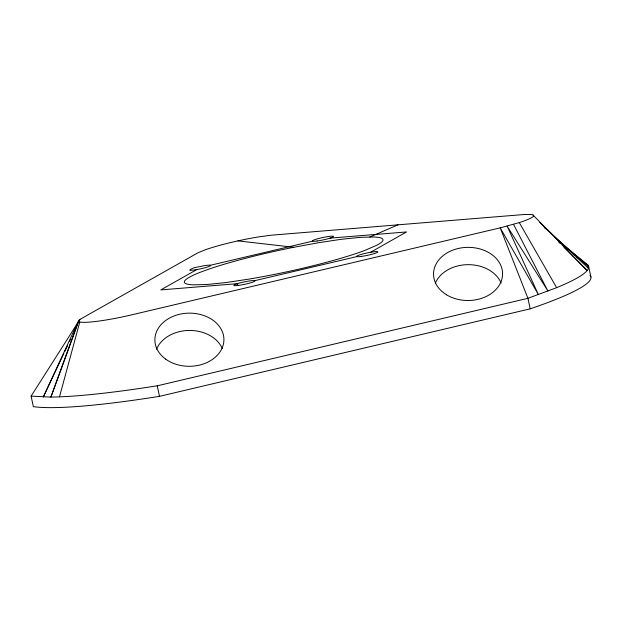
<?xml version="1.0" encoding="UTF-8"?>
<svg xmlns="http://www.w3.org/2000/svg" width="622" height="622" viewBox="0 0 622 622"><rect width="100%" height="100%" fill="white"/><g stroke="black" fill="none" stroke-linecap="round" stroke-linejoin="round"><path stroke-width="0.93" d="M78.66 321.38L78.699 320.517L79.927 319.42L197.866 252.835L205.532 249.702A46.152 5.178 -12.3 0 1 259.46 236.764L271.472 235.178L524.501 214.481L531.289 214.551A46.012 5.131 -12.1 0 1 519.269 222.583L500.205 227.854L129.516 315.362A45.608 5.085 -12.1 0 1 79.803 321.978L78.66 321.38L50.895 397.1L31.1 396.128L33.355 406.648A239.789 26.73 -12.1 0 0 159.496 396.346L530.185 308.839A240.209 26.777 -12.1 0 0 589.959 275.282M159.496 396.346L157.242 385.827L527.93 298.311L556.628 287.667A240.209 26.777 -12.1 0 0 588.466 268.37L588.645 266.441L587.704 264.754L566.634 247.999M79.803 321.978L59.479 396.883L50.895 397.1L78.699 320.517L43.276 397.046L63.872 353.436M64.696 351.694L67.573 345.583M69.633 341.221L70.457 339.48M31.1 396.128L79.927 319.42M370.549 252.283L406.524 231.944L330.018 238.14M196.793 269.567L194.297 269.956A10.831 1.205 -12.1 0 1 189.718 270.15C192.462 267.227 199.157 267.032 203.386 265.827A10.831 1.205 -12.1 0 1 210.158 265.952A10.831 1.205 -12.1 0 1 196.793 269.567L160.818 289.899L237.324 283.694L237.728 285.576M397.987 224.83L369.693 237.075L360.122 237.355L341.105 239.322L318.169 242.767L292.884 247.447A101.557 11.32 -12.1 0 0 193.411 284.853L207.219 284.487L226.237 282.52L249.173 279.076A101.557 11.32 -12.1 0 0 364.717 250.464L376.815 245.231A101.557 11.32 -12.1 0 0 373.931 236.99L369.693 237.075M210.461 265.252L312.578 241.173M254.771 280.67L356.88 256.591M237.946 240.877L293.786 247.292M562.871 245.006L565.126 246.802M572.792 253.605L574.308 254.826M576.571 256.661L588.645 266.441L590.9 276.969M554.863 237.231L588.645 266.441M539.764 222.528L588.466 268.37M544.242 227.52L545.603 228.888M558.548 241.857L559.909 243.225M563.998 247.315L587.168 270.531L533.031 215.018M519.269 222.583L556.628 287.667M513.515 224.332L547.974 291.104L507.109 226.105L538.388 294.649L500.205 227.854L527.93 298.311L530.185 308.839M587.704 264.754L588.264 267.39M157.374 385.764A239.797 26.692 -12.1 0 1 59.611 396.844M156.526 349.292A34.529 26.583 -0.5 0 1 189.127 330.445A34.529 26.583 -0.5 0 1 222.279 348.499M435.346 283.134A34.529 26.583 -0.5 0 1 468.28 264.653A34.529 26.583 -0.5 0 1 501.091 283.057M165.67 359.119A34.529 26.583 -0.5 0 0 222.979 345.785A34.529 26.583 -0.5 0 0 179.525 314.289A34.529 26.583 -0.5 0 0 165.67 359.119M446.518 294.789A34.529 26.583 -0.5 0 0 502.195 277.801A34.529 26.583 -0.5 0 0 455.452 249.235A34.529 26.583 -0.5 0 0 446.518 294.789M361.46 256.396A10.831 1.197 -12.1 0 0 377.834 251.972A10.831 1.197 -12.1 0 0 362.463 254.064A10.831 1.197 -12.1 0 0 361.46 256.396M317.15 240.986A10.831 1.205 -12.1 0 0 333.524 236.547A10.831 1.205 -12.1 0 0 318.153 238.638A10.831 1.205 -12.1 0 0 317.15 240.986M238.607 285.381A10.831 1.213 -12.1 0 0 254.981 280.95A10.831 1.213 -12.1 0 0 239.61 283.026A10.831 1.213 -12.1 0 0 238.607 285.381"/></g></svg>
